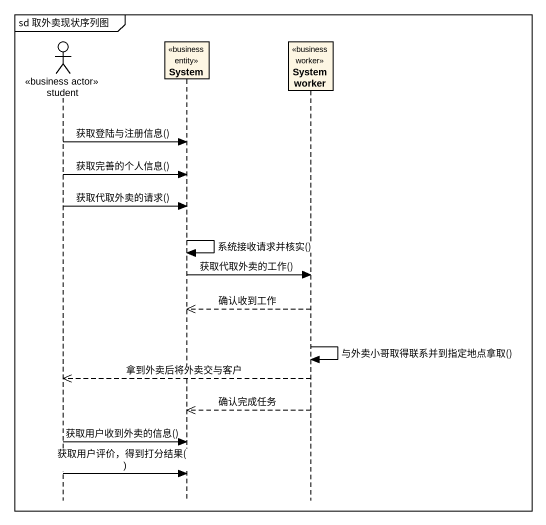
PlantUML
@startuml
mainframe sd 取外卖现状序列图
hide footbox
actor student <<business actor>>
participant System <<business entity>>
participant Systemworker <<business worker>>

student -> System : 获取登陆与注册信息()
student -> System : 获取完善的个人信息()
student -> System : 获取代取外卖的请求()
System -> System : 系统接收请求并核实()
System -> Systemworker : 获取代取外卖的工作()
Systemworker -->> System : 确认收到工作
Systemworker -> Systemworker : 与外卖小哥取得联系并到指定地点拿取()
Systemworker -->> student : 拿到外卖后将外卖交与客户
Systemworker -->> System : 确认完成任务
student -> System : 获取用户收到外卖的信息()
student -> System : 获取用户评价，得到打分结果()
@enduml
